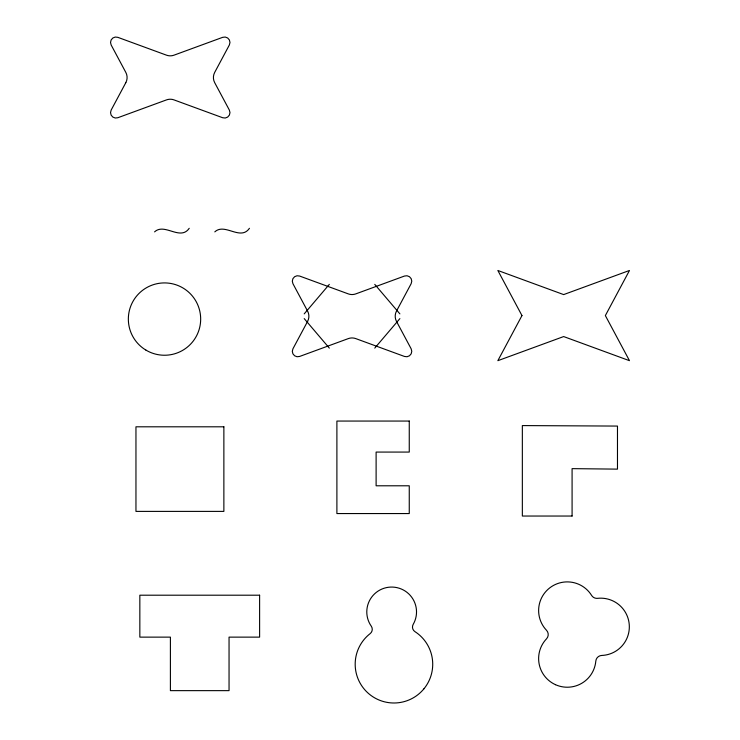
<?xml version="1.0" encoding="UTF-8"?>
<svg xmlns="http://www.w3.org/2000/svg" width="740" height="740" viewBox="0 0 740 740"><rect width="100%" height="100%" fill="white"/><g stroke="black" fill="none" stroke-linecap="round" stroke-linejoin="round"><path stroke-width="1.11" d="M189.237 228.29C180.329 241.221 164.576 222.509 154.586 231.879M249.445 228.29C240.537 241.221 224.794 222.509 214.804 231.879M304.205 313.88L329.337 284.364M374.755 348.124L399.887 318.607M374.755 284.364L399.887 313.88M304.205 318.607L329.337 348.124M125.819 82.667L111.167 110.066A5.439 5.439 0 0 0 117.826 117.734L166.509 99.891A10.878 10.878 0 0 1 173.993 99.891L222.675 117.734A5.439 5.439 0 0 0 229.345 110.066L214.692 82.667A10.878 10.878 0 0 1 214.692 72.409L229.345 45.001A5.439 5.439 0 0 0 222.675 37.333L173.993 55.176A10.878 10.878 0 0 1 166.509 55.176L117.826 37.333A5.439 5.439 0 0 0 111.167 45.001L125.819 72.409A10.878 10.878 0 0 1 125.819 82.667M307.609 321.373L292.947 348.781A5.439 5.439 0 0 0 299.617 356.449L348.3 338.606A10.878 10.878 0 0 1 355.783 338.606L404.466 356.449A5.439 5.439 0 0 0 411.135 348.781L396.483 321.373A10.878 10.878 0 0 1 396.483 311.114L411.135 283.716A5.439 5.439 0 0 0 404.466 276.048L355.783 293.891A10.878 10.878 0 0 1 348.3 293.891L299.617 276.048A5.439 5.439 0 0 0 292.947 283.716L307.609 311.114A10.878 10.878 0 0 1 307.609 321.373M521.968 315.582L497.844 360.685L563.658 336.561L629.481 360.685L605.357 315.582L629.481 270.47L563.658 294.594L497.844 270.47L521.968 315.582M409.257 421.06L336.894 421.06L336.894 513.56L409.257 513.56L409.257 485.791L376.114 485.791L376.114 452.075L409.257 452.075L409.257 421.06M223.869 426.804L135.957 426.804L135.957 511.396L223.869 511.396L223.869 426.804M572.085 516.039L522.348 516.039L522.348 425.583L617.475 426.074L617.475 469.132L572.085 468.642L572.085 516.039M259.611 595.201L139.842 595.201L139.842 637.131L170.404 637.131L170.404 690.642L229.049 690.642L229.049 637.131L259.611 637.131L259.611 595.201M145.947 350.113A36.158 36.158 0 0 0 200.669 319.652A36.158 36.158 0 0 0 146.927 287.481A36.158 36.158 0 0 0 145.947 350.113M423.974 688.764A38.776 38.776 0 0 0 414.964 631.646A5.439 5.439 0 0 1 413.197 624.357A24.873 24.873 0 0 0 407.074 592.416A24.873 24.873 0 0 0 374.588 593.841A24.873 24.873 0 0 0 371.286 626.197A5.439 5.439 0 0 1 370.167 633.607A38.776 38.776 0 0 0 366.198 691.299A38.776 38.776 0 0 0 423.974 688.764M555.481 684.685A28.647 28.647 0 0 0 595.811 661.098A6.198 6.198 0 0 1 601.759 655.446A28.647 28.647 0 0 0 629.259 624.726A28.647 28.647 0 0 0 597.568 598.336A6.198 6.198 0 0 1 591.621 595.441A28.647 28.647 0 0 0 549.765 587.865A28.647 28.647 0 0 0 546.518 630.286A6.198 6.198 0 0 1 546.518 638.833A28.647 28.647 0 0 0 555.481 684.685"/></g></svg>
